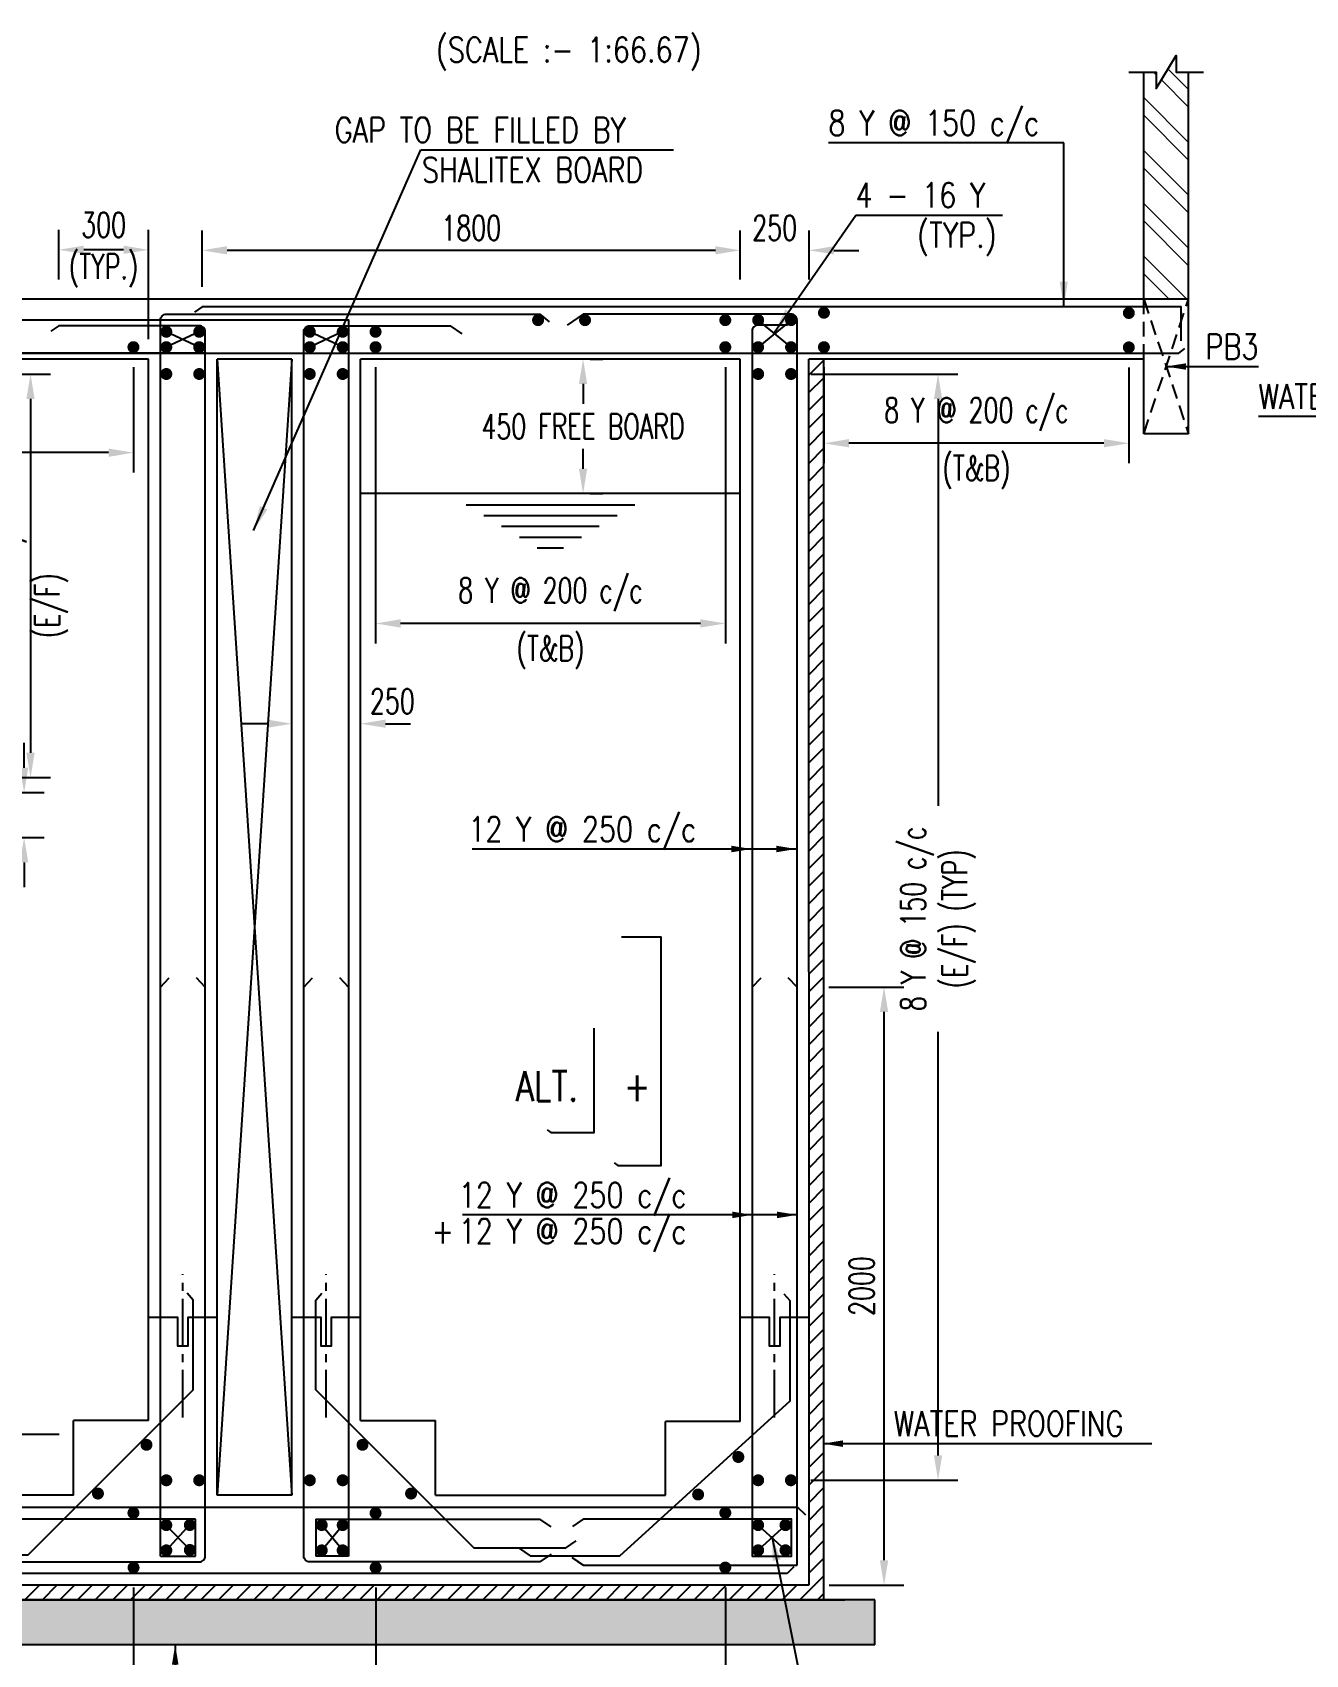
# Model space of a CAD drawing. Header units: inches. Extents: x 244185 to 956460, y -320530 to -238383.
# Drawn here: x 912669 to 925446, y -265925 to -249650 of the extents above; entities that cross this region are included whole.
import ezdxf
from ezdxf.enums import TextEntityAlignment as Align

# ---------------------------------------------------------------- set-up
doc = ezdxf.new("R2010")
doc.units = ezdxf.units.IN
doc.header["$MEASUREMENT"] = 0
doc.header["$PDMODE"] = 2
doc.linetypes.add('DASHED2', pattern=[0.375, 0.25, -0.125])
doc.linetypes.add('FP-01$0$CENTER2', pattern=[28.575, 19.05, -3.175, 3.175, -3.175])
doc.layers.add('hatch', color=8, linetype='Continuous', lineweight=0)
for name, color, linetype in [('R.C.C. PARDI', 4, 'Continuous'), ('S-BEAM', 4, 'Continuous'), ('S-BEAM OUTER', 4, 'Continuous'), ('S-BRECK LINE', 8, 'Continuous'), ('S-DIM-1', 5, 'Continuous'), ('S-LINE CUT', 8, 'Continuous'), ('S-REINFORCEMENT', 6, 'Continuous'), ('S-TEXT', 2, 'Continuous'), ('S-TEXT-1', 4, 'Continuous'), ('S-TITIL', 6, 'Continuous'), ('SLAB UG.', 4, 'Continuous')]:
    doc.layers.add(name, color=color, linetype=linetype)
doc.styles.add('ROMANS', font='SIMPLEX.shx', dxfattribs={"width": 0.7})
doc.dimstyles.new('dim100', dxfattribs={"dimtxt": 250, "dimasz": 250, "dimexe": 200, "dimexo": 200, "dimgap": 100, "dimtad": 1, "dimdec": 0, "dimzin": 0, "dimdsep": 46, "dimtxsty": 'ROMANS', "dimcen": 0, "dimclrd": 5, "dimclre": 5, "dimclrt": 4, "dimadec": 0, "dimazin": 0, "dimtfac": 1, "dimtdec": 0, "dimtix": 1, "dimtofl": 0, "dimtmove": 2, "dimatfit": 3, "dimfxl": 0, "dimtolj": 1, "dimtzin": 0, "dimlwd": -1, "dimlwe": -1, "dimarcsym": 0})
doc.dimstyles.new('dim25', dxfattribs={"dimtxt": 250, "dimasz": 250, "dimexe": 200, "dimexo": 200, "dimgap": 100, "dimtad": 1, "dimdec": 0, "dimlfac": 0.25, "dimzin": 0, "dimdsep": 46, "dimtxsty": 'ROMANS', "dimcen": 0, "dimclrd": 5, "dimclre": 5, "dimclrt": 4, "dimadec": 0, "dimazin": 0, "dimtfac": 1, "dimtdec": 0, "dimtix": 1, "dimtofl": 0, "dimtmove": 2, "dimatfit": 3, "dimfxl": 0, "dimtolj": 1, "dimtzin": 0, "dimlwd": -1, "dimlwe": -1, "dimarcsym": 0})
doc.dimstyles.new('dim33.33', dxfattribs={"dimtxt": 250, "dimasz": 250, "dimexe": 200, "dimexo": 200, "dimgap": 100, "dimtad": 1, "dimdec": 0, "dimlfac": 0.333331, "dimzin": 0, "dimdsep": 46, "dimtxsty": 'ROMANS', "dimcen": 0, "dimclrd": 5, "dimclre": 5, "dimclrt": 4, "dimadec": 0, "dimazin": 0, "dimtfac": 1, "dimtdec": 0, "dimtix": 1, "dimtofl": 0, "dimtmove": 2, "dimatfit": 3, "dimfxl": 0, "dimtolj": 1, "dimtzin": 0, "dimlwd": -1, "dimlwe": -1, "dimarcsym": 0})

# ---------------------------------------------------------------- blocks, each defined once
blk = doc.blocks.new('*D173')
at = {"layer": 'Defpoints', "color": 0, "linetype": 'Continuous', "transparency": 16777216}
for p in [(920283, -253077, 1382), (920281, -264177, 1382), (921758, -264177)]:
    blk.add_point(p, dxfattribs=at)
at = {"layer": 'S-DIM-1', "color": 5, "linetype": 'Continuous', "transparency": 16777216}
for p, q in [((920483, -253077), (921958, -253077)), ((921758, -253327), (921758, -257411)), ((921758, -263927), (921758, -259677)), ((920481, -264177), (921958, -264177))]:
    blk.add_line(p, q, dxfattribs=at)
for points in [[(921716, -253327), (921799, -253327), (921758, -253077)], [(921716, -263927), (921799, -263927), (921758, -264177)]]:
    blk.add_solid(points, dxfattribs=at)
at = {"layer": 'S-DIM-1', "color": 4, "linetype": 'Continuous', "transparency": 16777216, "insert": (921758, -258544), "char_height": 250, "attachment_point": 5, "rotation": 90, "style": 'ROMANS'}
blk.add_mtext('\\A1;8 Y @ 150 c/c\\P(E/F) (TYP)', dxfattribs=at)
blk = doc.blocks.new('*D176')
at = {"layer": 'Defpoints', "color": 0, "linetype": 'Continuous', "transparency": 16777216}
for p in [(918067, -252927, -1342), (918067, -254277, -2032), (918195, -254277)]:
    blk.add_point(p, dxfattribs=at)
at = {"layer": 'S-DIM-1', "color": 5, "linetype": 'Continuous', "transparency": 16777216}
for p, q in [((918267, -252927), (918395, -252927)), ((918195, -253177), (918195, -253377)), ((918195, -254027), (918195, -253827)), ((918267, -254277), (918395, -254277))]:
    blk.add_line(p, q, dxfattribs=at)
for points in [[(918154, -253177), (918237, -253177), (918195, -252927)], [(918154, -254027), (918237, -254027), (918195, -254277)]]:
    blk.add_solid(points, dxfattribs=at)
at = {"layer": 'S-DIM-1', "color": 4, "linetype": 'Continuous', "transparency": 16777216, "insert": (918195, -253602), "char_height": 250, "attachment_point": 5, "rotation": 0.1, "style": 'ROMANS'}
blk.add_mtext('\\A1;450 FREE BOARD', dxfattribs=at)
blk = doc.blocks.new('*D177')
at = {"layer": 'Defpoints', "color": 0, "linetype": 'Continuous', "transparency": 16777216}
for p in [(920463, -251836), (919773, -252327), (920463, -252327)]:
    blk.add_point(p, dxfattribs=at)
at = {"layer": 'S-DIM-1', "color": 5, "linetype": 'Continuous', "transparency": 16777216}
for p, q in [((919773, -252127), (919773, -251636)), ((920463, -252127), (920463, -251636)), ((919523, -251836), (919273, -251836)), ((920713, -251836), (920963, -251836))]:
    blk.add_line(p, q, dxfattribs=at)
for points in [[(919523, -251794), (919523, -251877), (919773, -251836)], [(920713, -251794), (920713, -251877), (920463, -251836)]]:
    blk.add_solid(points, dxfattribs=at)
at = {"layer": 'S-DIM-1', "color": 4, "linetype": 'Continuous', "transparency": 16777216, "insert": (920118, -251611), "char_height": 250, "attachment_point": 5, "style": 'ROMANS'}
blk.add_mtext('\\A1;250', dxfattribs=at)
blk = doc.blocks.new('*D180')
at = {"layer": 'Defpoints', "color": 0, "linetype": 'Continuous', "transparency": 16777216}
for p in [(916113, -252807, 0), (919623, -252807, 0), (916113, -255580)]:
    blk.add_point(p, dxfattribs=at)
at = {"layer": 'S-DIM-1', "color": 5, "linetype": 'Continuous', "transparency": 16777216}
for p, q in [((916113, -253007), (916113, -255780)), ((919623, -253007), (919623, -255780)), ((919373, -255580), (916363, -255580))]:
    blk.add_line(p, q, dxfattribs=at)
for points in [[(916363, -255538), (916363, -255621), (916113, -255580)], [(919373, -255538), (919373, -255621), (919623, -255580)]]:
    blk.add_solid(points, dxfattribs=at)
at = {"layer": 'S-DIM-1', "color": 4, "linetype": 'Continuous', "transparency": 16777216, "char_height": 250, "attachment_point": 5, "style": 'ROMANS'}
for s, insert in [('\\A1;8 Y @ 200 c/c', (917868, -255289)), ('\\A1;(T&B)', (917868, -255870))]:
    blk.add_mtext(s, dxfattribs=dict(at, insert=insert))
blk = doc.blocks.new('*D183')
at = {"layer": 'Defpoints', "color": 0, "transparency": 16777216}
for p in [(916114, -265053, 0), (919623, -265053, 0), (916114, -266283)]:
    blk.add_point(p, dxfattribs=at)
at = {"layer": 'S-DIM-1', "color": 5, "transparency": 16777216}
for p, q in [((916114, -265253), (916114, -266483)), ((919623, -265253), (919623, -266483)), ((915864, -266283), (915614, -266283)), ((919873, -266283), (920123, -266283))]:
    blk.add_line(p, q, dxfattribs=at)
for points in [[(915864, -266242), (915864, -266325), (916114, -266283)], [(919873, -266242), (919873, -266325), (919623, -266283)]]:
    blk.add_solid(points, dxfattribs=at)
at = {"layer": 'S-DIM-1', "color": 4, "transparency": 16777216, "insert": (917868, -266283), "char_height": 250, "attachment_point": 5, "style": 'ROMANS'}
blk.add_mtext('\\A1;8 Y @ 150 c/c (T&B)', dxfattribs=at)
blk = doc.blocks.new('*D184')
at = {"layer": 'Defpoints', "color": 0, "linetype": 'Continuous', "transparency": 16777216}
for p in [(915963, -256586), (915273, -257004), (915963, -257004)]:
    blk.add_point(p, dxfattribs=at)
at = {"layer": 'S-DIM-1', "color": 5, "linetype": 'Continuous', "transparency": 16777216}
for p, q in [((915273, -256804), (915273, -256386)), ((915963, -256804), (915963, -256386)), ((915023, -256586), (914773, -256586)), ((916213, -256586), (916463, -256586))]:
    blk.add_line(p, q, dxfattribs=at)
for points in [[(915023, -256544), (915023, -256627), (915273, -256586)], [(916213, -256544), (916213, -256627), (915963, -256586)]]:
    blk.add_solid(points, dxfattribs=at)
at = {"layer": 'S-DIM-1', "color": 4, "linetype": 'Continuous', "transparency": 16777216, "insert": (916281, -256361), "char_height": 250, "attachment_point": 5, "style": 'ROMANS'}
blk.add_mtext('\\A1;250', dxfattribs=at)
blk = doc.blocks.new('*D187')
at = {"layer": 'Defpoints', "color": 0, "transparency": 16777216}
for p in [(912933, -251831), (912933, -252327), (913833, -252927, 0)]:
    blk.add_point(p, dxfattribs=at)
at = {"layer": 'S-DIM-1', "color": 5, "transparency": 16777216}
for p, q in [((912933, -252127), (912933, -251631)), ((913833, -252727), (913833, -251631)), ((913583, -251831), (913183, -251831))]:
    blk.add_line(p, q, dxfattribs=at)
for points in [[(913183, -251789), (913183, -251872), (912933, -251831)], [(913583, -251789), (913583, -251872), (913833, -251831)]]:
    blk.add_solid(points, dxfattribs=at)
at = {"layer": 'S-DIM-1', "color": 4, "transparency": 16777216, "insert": (913383, -251831), "char_height": 250, "attachment_point": 5, "style": 'ROMANS'}
blk.add_mtext('\\A1;300\\P(TYP.)', dxfattribs=at)
blk = doc.blocks.new('*D190')
at = {"layer": 'Defpoints', "color": 0, "transparency": 16777216}
for p in [(908645, -265053, 691), (913684, -265053, 691), (908645, -266283)]:
    blk.add_point(p, dxfattribs=at)
at = {"layer": 'S-DIM-1', "color": 5, "transparency": 16777216}
for p, q in [((908645, -265253), (908645, -266483)), ((913684, -265253), (913684, -266483)), ((908895, -266283), (909568, -266283)), ((913434, -266283), (912760, -266283))]:
    blk.add_line(p, q, dxfattribs=at)
for points in [[(908895, -266242), (908895, -266325), (908645, -266283)], [(913434, -266242), (913434, -266325), (913684, -266283)]]:
    blk.add_solid(points, dxfattribs=at)
at = {"layer": 'S-DIM-1', "color": 4, "transparency": 16777216, "insert": (911164, -266283), "char_height": 250, "attachment_point": 5, "style": 'ROMANS'}
blk.add_mtext('\\A1;8 Y @ 150 c/c (T&B)', dxfattribs=at)
blk = doc.blocks.new('*D191')
at = {"layer": 'Defpoints', "color": 0, "linetype": 'Continuous', "transparency": 16777216}
for p in [(911985, -257277, 0), (911985, -257727, 0), (912585, -257727)]:
    blk.add_point(p, dxfattribs=at)
at = {"layer": 'S-DIM-1', "color": 5, "linetype": 'Continuous', "transparency": 16777216}
for p, q in [((912585, -257027), (912585, -256777)), ((912185, -257277), (912785, -257277)), ((912185, -257727), (912785, -257727)), ((912585, -257977), (912585, -258227))]:
    blk.add_line(p, q, dxfattribs=at)
for points in [[(912543, -257027), (912627, -257027), (912585, -257277)], [(912543, -257977), (912627, -257977), (912585, -257727)]]:
    blk.add_solid(points, dxfattribs=at)
at = {"layer": 'S-DIM-1', "color": 4, "linetype": 'Continuous', "transparency": 16777216, "insert": (912360, -257502), "char_height": 250, "attachment_point": 5, "rotation": 90, "style": 'ROMANS'}
blk.add_mtext('\\A1;125', dxfattribs=at)
blk = doc.blocks.new('*D192')
at = {"layer": 'Defpoints', "color": 0, "linetype": 'Continuous', "transparency": 16777216}
for p in [(911858, -253077, 1382), (911858, -257127, 1382), (912650, -257127)]:
    blk.add_point(p, dxfattribs=at)
at = {"layer": 'S-DIM-1', "color": 5, "linetype": 'Continuous', "transparency": 16777216}
for p, q in [((912058, -253077), (912850, -253077)), ((912650, -253327), (912650, -256877)), ((912058, -257127), (912850, -257127))]:
    blk.add_line(p, q, dxfattribs=at)
for points in [[(912608, -253327), (912691, -253327), (912650, -253077)], [(912608, -256877), (912691, -256877), (912650, -257127)]]:
    blk.add_solid(points, dxfattribs=at)
at = {"layer": 'S-DIM-1', "color": 4, "linetype": 'Continuous', "transparency": 16777216, "insert": (912650, -255402), "char_height": 250, "attachment_point": 5, "rotation": 90, "style": 'ROMANS'}
blk.add_mtext('\\A1;8 Y @ 200 c/c\\P(E/F)', dxfattribs=at)
blk = doc.blocks.new('*D196')
at = {"layer": 'Defpoints', "color": 0, "linetype": 'Continuous', "transparency": 16777216}
for p in [(908644, -252807, 691), (913683, -252807, 691), (908644, -253866)]:
    blk.add_point(p, dxfattribs=at)
at = {"layer": 'S-DIM-1', "color": 5, "linetype": 'Continuous', "transparency": 16777216}
for p, q in [((908644, -253007), (908644, -254066)), ((913683, -253007), (913683, -254066)), ((913433, -253866), (908894, -253866))]:
    blk.add_line(p, q, dxfattribs=at)
for points in [[(908894, -253825), (908894, -253908), (908644, -253866)], [(913433, -253825), (913433, -253908), (913683, -253866)]]:
    blk.add_solid(points, dxfattribs=at)
at = {"layer": 'S-DIM-1', "color": 4, "linetype": 'Continuous', "transparency": 16777216, "insert": (910055, -253576), "char_height": 250, "attachment_point": 5, "style": 'ROMANS'}
blk.add_mtext('\\A1;8 Y @ 200 c/c (T&B)', dxfattribs=at)
blk = doc.blocks.new('*D204')
at = {"layer": 'Defpoints', "color": 0, "linetype": 'Continuous', "transparency": 16777216}
for p in [(914373, -251836), (914373, -252402, 0), (919773, -252327, 0)]:
    blk.add_point(p, dxfattribs=at)
at = {"layer": 'S-DIM-1', "color": 5, "linetype": 'Continuous', "transparency": 16777216}
for p, q in [((914373, -252202), (914373, -251636)), ((919773, -252127), (919773, -251636)), ((919523, -251836), (914623, -251836))]:
    blk.add_line(p, q, dxfattribs=at)
for points in [[(914623, -251794), (914623, -251877), (914373, -251836)], [(919523, -251794), (919523, -251877), (919773, -251836)]]:
    blk.add_solid(points, dxfattribs=at)
at = {"layer": 'S-DIM-1', "color": 4, "linetype": 'Continuous', "transparency": 16777216, "insert": (917073, -251611), "char_height": 250, "attachment_point": 5, "style": 'ROMANS'}
blk.add_mtext('\\A1;1800', dxfattribs=at)
blk = doc.blocks.new('*D205')
at = {"layer": 'Defpoints', "color": 0, "linetype": 'Continuous', "transparency": 16777216}
for p in [(920613, -252807, 0), (923673, -252810, 0), (920613, -253772)]:
    blk.add_point(p, dxfattribs=at)
at = {"layer": 'S-DIM-1', "color": 5, "linetype": 'Continuous', "transparency": 16777216}
for p, q in [((920613, -253007), (920613, -253972)), ((923673, -253010), (923673, -253972)), ((923423, -253772), (920863, -253772))]:
    blk.add_line(p, q, dxfattribs=at)
for points in [[(920863, -253730), (920863, -253813), (920613, -253772)], [(923423, -253730), (923423, -253813), (923673, -253772)]]:
    blk.add_solid(points, dxfattribs=at)
at = {"layer": 'S-DIM-1', "color": 4, "linetype": 'Continuous', "transparency": 16777216, "char_height": 250, "attachment_point": 5, "style": 'ROMANS'}
for s, insert in [('\\A1;8 Y @ 200 c/c', (922143, -253481)), ('\\A1;(T&B)', (922143, -254062))]:
    blk.add_mtext(s, dxfattribs=dict(at, insert=insert))
blk = doc.blocks.new('*D222')
at = {"layer": 'Defpoints', "color": 0, "linetype": 'Continuous', "transparency": 16777216}
for p in [(920463, -259228, -8), (921216, -259228), (920464, -265229, -15)]:
    blk.add_point(p, dxfattribs=at)
at = {"layer": 'S-DIM-1', "color": 5, "linetype": 'Continuous', "transparency": 16777216}
for p, q in [((920663, -259228), (921416, -259228)), ((921216, -264979), (921216, -259478)), ((920664, -265229), (921416, -265229))]:
    blk.add_line(p, q, dxfattribs=at)
for points in [[(921174, -259478), (921258, -259478), (921216, -259228)], [(921174, -264979), (921258, -264979), (921216, -265229)]]:
    blk.add_solid(points, dxfattribs=at)
at = {"layer": 'S-DIM-1', "color": 4, "linetype": 'Continuous', "transparency": 16777216, "insert": (920991, -262228), "char_height": 250, "attachment_point": 5, "rotation": 90, "style": 'ROMANS'}
blk.add_mtext('\\A1;2000', dxfattribs=at)

msp = doc.modelspace()

# ---------------------------------------------------------------- hatches: boundary and pattern name
at = {"layer": 'hatch'}
h = msp.add_hatch(dxfattribs=at)
h.set_pattern_fill('ANSI32', color=256, scale=1000, style=0)
h.set_pattern_definition([(135, (1808653.57, -27275.8), (265.16504, 265.16504), []), (135, (1808476.8, -27275.8), (265.16504, 265.16504), [])])
h.paths.add_polyline_path([(923822.5, -252326.8), (924272.5, -252326.8), (924272.5, -250046.7), (924148.9, -250046.7), (924148.9, -249880.3), (923946.2, -250213), (923946.2, -250046.7), (923822.5, -250046.7)])
at = {"layer": 'hatch', "linetype": 'ByBlock', "lineweight": -2}
h = msp.add_hatch(dxfattribs=at)
h.set_pattern_fill('AR-CONC', color=256, scale=93.75, style=0)
h.set_pattern_definition([(130, (1919117, -11511.85), (-672.43142, -58.83013), [70.3125, -773.4375]), (185, (1919117, -11511.85), (130.07938, 705.18013), [56.25, -618.75]), (79.5486, (1919061, -11516.75), (-542.35255, 646.34957), [59.75643, -657.32073]), (133.8158, (1919117, -11324.35), (-1000.5385, -155.1741), [105.46875, -1160.15625]), (83.3644, (1919033.6, -11337.3), (-876.2463, 913.2355), [89.6346, -985.9809]), (188.8158, (1919117, -11324.4), (-876.2456, 913.2362), [84.375, -928.125]), (159, (1919023.27, -11371.2), (-559.60036, -377.4552), [70.3125, -773.4375]), (214, (1919023.3, -11371.2), (-228.10812, 679.82817), [56.25, -618.75]), (108.5486, (1918976.64, -11402.7), (-787.7087, 302.37234), [59.75643, -657.32073]), (142.5, (1919117.02, -11511.85), (-11.399864, 312.08799), [0, -611.25, 0, -628.125, 0, -621.09375]), (172.5, (1919117.02, -11511.85), (-246.62769, 369.76098), [0, -358.125, 0, -597.1875, 0, -236.71875]), (212.5, (1919326.08, -11511.85), (-500.458534, -21.14519), [0, -234.375, 0, -731.25, 0, -970.3125]), (222.5, (1919419.83, -11511.85), (-546.73703, 93.84842), [0, -304.6875, 0, -485.625, 0, -689.0625])])
h.paths.add_polyline_path([(900423.2, -265377.2), (900423.2, -265827.2), (921123.2, -265827.2), (921123.2, -265377.2)])
at = {"layer": 'S-BRECK LINE'}
h = msp.add_hatch(dxfattribs=at)
h.set_pattern_fill('ANSI31', color=256, scale=864, angle=135)
h.set_pattern_definition([(7e-15, (1064532.13, -218208.64), (2e-14, -108), [])])
h.paths.add_polyline_path([(917867.5, -254900.6), (916846.2, -254283.1), (918888.9, -254283.1)])
at = {"layer": 'SLAB UG.'}
h = msp.add_hatch(dxfattribs=at)
h.set_pattern_fill('ANSI31', color=8, scale=1000, style=0)
h.set_pattern_definition([(45, (-46770.95, -29199.22), (-88.388348, 88.388348), [])])
h.paths.add_polyline_path([(900933.9, -252326.8), (901083.9, -252326.8), (901083.9, -265227.2), (920463.7, -265227.2), (920462.6, -252926.8), (920612.6, -252926.8), (920612.6, -265377.2), (900933.9, -265377.2)])

# ---------------------------------------------------------------- linework, layer by layer
at = {"layer": 'R.C.C. PARDI', "ltscale": 3000, "elevation": 0}
for points in [[(913832.5, -262539.6), (914123.2, -262539.6), (914123.2, -262826.8), (914231.9, -262826.8), (914231.9, -262539.6), (914522.5, -262539.6)], [(915272.5, -262539.6), (915563.2, -262539.6), (915563.2, -262826.8), (915671.9, -262826.8), (915671.9, -262539.6), (915962.5, -262539.6)], [(919772.5, -262539.6), (920063.2, -262539.6), (920063.2, -262826.8), (920171.9, -262826.8), (920171.9, -262539.6), (920462.5, -262539.6)]]:
    msp.add_lwpolyline(points, dxfattribs=at)
at = {"layer": 'S-BEAM', "linetype": 'FP-01$0$CENTER2', "ltscale": 25}
for p, q in [((914177.5, -263545.8, 0), (914177.5, -262107.8, 0)), ((915617.5, -263545.8, 0), (915617.5, -262107.8, 0)), ((920117.5, -263545.8, 0), (920117.5, -262107.8, 0))]:
    msp.add_line(p, q, dxfattribs=at)
at = {"layer": 'S-BEAM OUTER'}
for p, q in [((923822.5, -252326.8, 0), (923822.5, -250046.7, 0)), ((923822.5, -252326.8, 0), (923822.5, -250046.7, 0)), ((924272.5, -253676.8, 0), (924272.5, -250046.7, 0)), ((924272.5, -252326.8, 0), (901083.9, -252326.8, 0)), ((913832.5, -252926.8, 0), (911985.1, -252926.8, 0)), ((913832.5, -263576.8, 0), (913832.5, -252926.8, 0)), ((915272.5, -252926.8, 0), (914522.5, -252926.8, 0)), ((914522.5, -264326.8, 0), (914522.5, -252926.8, 0)), ((915272.5, -264326.8, 0), (915272.5, -252926.8, 0)), ((919772.5, -252926.8, 0), (915962.5, -252926.8, 0)), ((915962.5, -263576.8, 0), (915962.5, -252926.8, 0)), ((919772.5, -263586.6, 0), (919772.5, -252926.8, 0)), ((923822.5, -252926.8, 0), (920462.6, -252926.8, 0)), ((923822.5, -253676.8, 0), (923822.5, -252926.8, 0)), ((924272.5, -253676.8, 0), (923822.5, -253676.8, 0)), ((913082.5, -264326.8, 0), (913082.5, -263576.8, 0)), ((913832.5, -263576.8, 0), (913082.5, -263576.8, 0)), ((915962.5, -263576.8, 0), (916712.5, -263576.8, 0)), ((916712.5, -264326.8, 0), (916712.5, -263576.8, 0)), ((919022.5, -264326.8, 0), (919022.5, -263586.6, 0)), ((919772.5, -263586.6, 0), (919022.5, -263586.6, 0)), ((913082.5, -264326.8, 0), (909243.5, -264326.8, 0)), ((915272.5, -264326.8, 0), (914522.5, -264326.8, 0)), ((916712.5, -264326.8, 690.8), (919022.5, -264326.8, 0))]:
    msp.add_line(p, q, dxfattribs=at)
at = {"layer": 'S-BEAM OUTER', "color": 8, "linetype": 'DASHED2', "ltscale": 600}
for p, q in [((923822.5, -252926.8, 0), (923822.5, -252326.8, 0)), ((923822.5, -252326.8, 0), (924272.5, -253676.8, 0)), ((923822.5, -253676.8, 0), (924272.5, -252326.8, 0))]:
    msp.add_line(p, q, dxfattribs=at)
at = {"layer": 'S-BEAM OUTER', "color": 5}
for points, elevation in [([(924197.6, -252743.8), (924197.6, -252401.7), (914372.5, -252401.7), (914294.6, -252455.7)], 0), ([(911950.5, -252600.6), (912051.1, -252535), (915842.5, -252534.9), (915842.5, -264939.9)], 0), ([(901342.6, -252809.5), (901394.3, -252868.5), (915604.8, -252868.5)], -690.8), ([(914411, -252868.5), (901401.3, -252868.5)], 0), ([(915043.5, -252868.5), (924174.3, -252868.5), (924235, -252820.5)], 0)]:
    msp.add_lwpolyline(points, dxfattribs=dict(at, elevation=elevation))
at = {"layer": 'S-BRECK LINE'}
msp.add_line((919772.5, -254276.8, 0), (915962.5, -254276.8, 0), dxfattribs=at)
at = {"layer": 'S-LINE CUT'}
for p, q in [((914522.5, -252926.8, 0), (915272.5, -264326.8, 0)), ((915272.5, -252926.8, 0), (914522.5, -264326.8, 0))]:
    msp.add_line(p, q, dxfattribs=at)
at = {"layer": 'S-LINE CUT', "elevation": 0}
msp.add_lwpolyline([(923672.5, -250046.7), (923946.2, -250046.7), (923946.2, -250213), (924148.9, -249880.3), (924148.9, -250046.7), (924422.5, -250046.7)], dxfattribs=at)
at = {"layer": 'S-REINFORCEMENT', "color": 5, "linetype": 'Continuous'}
for p, q in [((913952.5, -259228.1, 0), (914041.1, -259136.8, 0)), ((914402.5, -259228.1, 0), (914313.9, -259136.8, 0)), ((915392.5, -259228.1, 0), (915481.1, -259136.8, 0)), ((915842.5, -259228.1, 0), (915753.9, -259136.8, 0)), ((919892.5, -259228.1, 0), (919981.1, -259136.8)), ((920342.5, -259228.1, 0), (920253.9, -259136.8)), ((914306.8, -264939.9, 0), (914306.8, -264566.5, 0)), ((915512.6, -264566.5, 0), (915512.6, -264939.9, 0)), ((917873.6, -264643.5, 0), (917762.5, -264566.5, 0)), ((913952.5, -264939.9, 0), (914306.8, -264939.9, 0)), ((915842.5, -264939.9, 0), (915512.6, -264939.9, 0))]:
    msp.add_line(p, q, dxfattribs=at)
at = {"layer": 'S-REINFORCEMENT', "color": 5, "linetype": 'Continuous', "const_width": 60}
for points, elevation in [([(920582.6, -252462.4, -1), (920642.6, -252462.4, -1)], 0), ([(923642.5, -252464.8, -1), (923702.5, -252464.8, -1)], 0), ([(914042.5, -252653.3, -1), (913982.5, -252653.3, -1)], 0), ([(914312.5, -252653.3, 1), (914372.5, -252653.3, 1)], 0), ([(915482.5, -252653.3, -1), (915422.5, -252653.3, -1)], 0), ([(915752.5, -252653.3, 1), (915812.5, -252653.3, 1)], 0), ([(916142.5, -252653.3, 1), (916082.5, -252653.3, 1)], 0), ([(917773.5, -252536.4, -1), (917713.5, -252536.4, -1)], 0), ([(918244.7, -252536.6, 1), (918184.7, -252536.6, 1)], 1381.6), ([(919652.5, -252536.6, 1), (919592.5, -252536.6, 1)], 0), ([(919982.5, -252536.6, -1), (919922.5, -252536.6, -1)], 0), ([(920312.5, -252536.6, -1), (920252.5, -252536.6, -1)], 0), ([(913712.5, -252807.4, 1), (913652.5, -252807.4, 1)], 0), ([(914042.5, -252807.4, -1), (913982.5, -252807.4, -1)], 0), ([(914312.5, -252807.4, 1), (914372.5, -252807.4, 1)], 0), ([(915482.5, -252807.4, -1), (915422.5, -252807.4, -1)], 0), ([(915752.5, -252807.4, 1), (915812.5, -252807.4, 1)], 0), ([(916082.5, -252807.4, -1), (916142.5, -252807.4, -1)], 0), ([(919652.5, -252807.4, 1), (919592.5, -252807.4, 1)], 0), ([(919982.5, -252807.4, -1), (919922.5, -252807.4, -1)], 0), ([(920312.5, -252807.4, -1), (920252.5, -252807.4, -1)], 0), ([(920582.6, -252807.4, -1), (920642.6, -252807.4, -1)], 0), ([(923642.5, -252809.8, -1), (923702.5, -252809.8, -1)], 0), ([(914042.5, -253076.8, -1), (913982.5, -253076.8, -1)], 0), ([(914372.5, -253076.8, -1), (914312.5, -253076.8, -1)], 0), ([(915482.5, -253076.8, -1), (915422.5, -253076.8, -1)], 0), ([(915812.5, -253076.8, -1), (915752.5, -253076.8, -1)], 0), ([(919982.5, -253076.8, -1), (919922.5, -253076.8, -1)], 0), ([(920252.5, -253076.8, 1), (920312.5, -253076.8, 1)], 0), ([(913792.3, -263842, 1), (913834.8, -263799.6, 1)], 0), ([(916002.7, -263842, -1), (915960.3, -263799.6, -1)], 0), ([(919732.3, -263964.7, 1), (919774.8, -263922.3, 1)], 0), ([(913982.8, -264176.8, 1), (914042.8, -264176.8, 1)], 0), ([(914372.5, -264176.8, -1), (914312.5, -264176.8, -1)], 0), ([(915422.8, -264176.8, 1), (915482.8, -264176.8, 1)], 0), ([(915812.5, -264176.8, -1), (915752.5, -264176.8, -1)], 0), ([(919922.5, -264176.8, 1), (919982.5, -264176.8, 1)], 0), ([(920311, -264176.8, -1), (920251, -264176.8, -1)], 0), ([(913347.5, -264288.7, -1), (913305.1, -264331.2, -1)], 0), ([(916447.5, -264288.7, 1), (916489.9, -264331.2, 1)], 0), ([(919371.1, -264298.5, -1), (919328.7, -264340.9, -1)], 0), ([(913712.5, -264504.9, 1), (913652.5, -264504.9, 1)], 0), ([(916142.5, -264506.9, 1), (916082.5, -264506.9, 1)], 0), ([(919592.5, -264503.8, 1), (919652.5, -264503.8, 1)], -1381.6), ([(913982.5, -264626.5, 1), (914042.5, -264626.5, 1)], 0), ([(914218.4, -264625.7, 1), (914278.4, -264625.7, 1)], 0), ([(915542.6, -264626.5, 1), (915602.6, -264626.5, 1)], 0), ([(915752.5, -264626.5, 1), (915812.5, -264626.5, 1)], 0), ([(919922.5, -264626.7, 1), (919982.5, -264626.7, 1)], 0), ([(920196.5, -264626.7, 1), (920256.5, -264626.7, 1)], 0), ([(914042.5, -264879.9, -1), (913982.5, -264879.9, -1)], 0), ([(914218.4, -264875.6, 1), (914278.4, -264875.6, 1)], 0), ([(915602.6, -264879.9, -1), (915542.6, -264879.9, -1)], 0), ([(915752.5, -264879.9, 1), (915812.5, -264879.9, 1)], 0), ([(919922.5, -264879.5, 1), (919982.5, -264879.5, 1)], 0), ([(920196.5, -264879.5, 1), (920256.5, -264879.5, 1)], 0), ([(913713.7, -265052.9, 1), (913653.7, -265052.9, 1)], 0), ([(916143.7, -265052.9, 1), (916083.7, -265052.9, 1)], 0), ([(919592.5, -265052.7, 1), (919652.5, -265052.7, 1)], 0)]:
    msp.add_lwpolyline(points, format="xyb", close=True, dxfattribs=dict(at, elevation=elevation))
at = {"layer": 'S-REINFORCEMENT', "color": 5, "linetype": 'Continuous', "elevation": 0}
for points in [[(911921.5, -264918.6), (912032.5, -264995.6), (914342.5, -264995.6, 0.4142136), (914402.5, -264935.6), (914402.5, -252653.3, 0.4142136), (914342.5, -252593.3), (912932.5, -252593.3), (912854.6, -252647.3)], [(913952.5, -264939.9), (913952.5, -252536.6, -0.4142136), (914012.5, -252476.6), (917762.5, -252476.6), (917853.6, -252552)], [(917873.6, -264918.6), (917762.5, -264995.6), (915452.5, -264995.6, -0.4142136), (915392.5, -264935.6), (915392.5, -252653.3, -0.4142136), (915452.5, -252593.3), (916862.5, -252593.3), (916977.7, -252673.2)], [(920342.5, -265029.4), (920342.5, -252536.6, 0.4142136), (920282.5, -252476.6), (918195.1, -252476.6), (918034.5, -252588)], [(920247.8, -252585.3), (919952.5, -252585.3, 0.4142136), (919892.5, -252645.3), (919892.5, -264939.8), (920285.8, -264939.8), (920285.8, -264566.8), (918195.1, -264566.8), (918089.2, -264640.2)]]:
    msp.add_lwpolyline(points, format="xyb", dxfattribs=at)
at = {"layer": 'S-REINFORCEMENT', "color": 5, "linetype": 'Continuous'}
for points, elevation in [([(920282.5, -252536.6), (919952.5, -252807.4)], 0), ([(920282.5, -252807.4), (919952.5, -252536.6)], 0), ([(914342.5, -252653.3), (914012.5, -252807.4)], 0), ([(914342.5, -252807.4), (914012.5, -252653.3)], 0), ([(915782.5, -252651.6), (915452.5, -252807.4)], 0), ([(915782.5, -252807.4), (915452.5, -252653.3)], 0), ([(918507.7, -260992.3), (918545, -261018.1), (918978.4, -261018.1), (918978.4, -258726.5), (918582, -258726.5)], -742.2), ([(917834.5, -260661.9), (917871.8, -260687.7), (918305.3, -260687.7), (918305.3, -259640.5)], -1189.8), ([(911673.7, -264852.4), (911780.4, -264926.4), (912624.4, -264926.4), (914282.5, -263268.2), (914282.5, -262368.2), (914223.3, -262298.1)], 0), ([(918121.3, -264783.7), (918014.6, -264857.7), (917101.9, -264857.7), (915512.5, -263268.2), (915512.5, -262368.2), (915571.7, -262298.1)], 0), ([(917557.7, -264862.1), (917664.4, -264936.1), (918564.4, -264936.1), (920272.6, -263381.1), (920272.6, -262378), (920213.4, -262307.9)], 0), ([(901209, -264446.8), (920348.8, -264446.8)], 0), ([(914306.8, -264566.5), (912032.5, -264566.5), (911921.5, -264643.5)], 0), ([(914248.4, -264622.1), (914012.5, -264879.9)], 0), ([(914248.4, -264875.6), (914012.5, -264626.5)], 0), ([(915512.6, -264566.5), (917762.5, -264566.5)], 0), ([(915782.5, -264626.5), (915572.6, -264879.9)], 0), ([(915782.5, -264879.9), (915572.6, -264626.5)], 0), ([(920226.5, -264626.7), (919952.5, -264879.5)], 0), ([(919952.5, -264626.7), (920226.5, -264879.5)], 0), ([(918195.1, -265029.4), (918088.4, -264955.4), (918195.1, -265029.4), (920342.5, -265029.4)], 0), ([(920244.3, -265112.9), (901209, -265112.9)], 0)]:
    msp.add_lwpolyline(points, dxfattribs=dict(at, elevation=elevation))
at = {"layer": 'S-REINFORCEMENT', "color": 5, "linetype": 'Continuous', "extrusion": (0.707668, 0.706545, 0), "elevation": 464458}
msp.add_lwpolyline([(-837522.2, -1381.6), (-837408.4, 0)], dxfattribs=at)
at = {"layer": 'S-REINFORCEMENT', "color": 5, "linetype": 'Continuous', "extrusion": (-0.707668, 0.706545, 0), "elevation": -838541.8}
msp.add_lwpolyline([(-462677.8, -1162.9), (-462582, 0)], dxfattribs=at)
at = {"layer": 'S-REINFORCEMENT', "color": 5, "linetype": 'Continuous'}
for centre, radius, start, end in [((915812.1, -252669.3, 0), 34.4, 27.72027, 149.12722), ((915782.5, -264879.9, 0), 60, 270, 0)]:
    msp.add_arc(centre, radius, start, end, dxfattribs=at)
at = {"layer": 'SLAB UG.', "color": 8}
for p, q in [((920463.7, -265227.2, -14.7), (920462.6, -252926.8, 0)), ((920612.6, -265377.2, 0), (920612.6, -252926.8, 0)), ((901083.9, -265227.2, -1381.6), (920463.7, -265227.2, -14.7)), ((921123.2, -265377.2, 0), (900423.2, -265377.2, 0)), ((900723.9, -265377.2, 0), (920672.5, -265377.2, 0)), ((920672.5, -265377.2, 0), (920822.5, -265377.2, 0)), ((921123.2, -265827.2, 0), (921123.2, -265377.2, 0)), ((921123.2, -265827.2, 0), (900423.2, -265827.2, 0))]:
    msp.add_line(p, q, dxfattribs=at)

# ---------------------------------------------------------------- texts
at = {"layer": 'S-TEXT', "style": 'ROMANS', "width": 0.8}
msp.add_text('(SCALE :- 1:66.67)', height=250, dxfattribs=at).set_placement((918052.2, -249822.4, 0), align=Align.MIDDLE_CENTER)
at = {"layer": 'S-TEXT-1', "linetype": 'Continuous', "lineweight": 0, "style": 'ROMANS', "width": 0.8}
for s, p in [('8 Y @ 150 c/c', (920657.7, -250682.2, -690.8)), ('4 - 16 Y', (920929.8, -251407.4, 0)), ('(TYP.)', (921548.8, -251807.4, 0))]:
    msp.add_text(s, height=250, dxfattribs=at).set_placement(p)
at = {"layer": 'S-TEXT-1', "style": 'ROMANS', "width": 0.8}
for s, p in [('GAP TO BE FILLED BY ', (915702.6, -250627.9, 0)), ('SHALITEX BOARD', (916578.8, -251027.9, 0))]:
    msp.add_text(s, height=250, dxfattribs=at).set_placement(p, align=Align.MIDDLE_LEFT)
for s, p in [('PB3', (924442.7, -252926.8, 0)), ('WATER PROOFING ', (924974.7, -253427.8)), ('12 Y @ 250 c/c', (917043.3, -257768.7, 0)), ('12 Y @ 250 c/c', (916947, -261439.7, 21)), ('12 Y @ 250 c/c', (916947, -261802.5, 21)), ('+', (916675.4, -261802.5, 0)), ('WATER PROOFING ', (921313.7, -263734.3, 0))]:
    msp.add_text(s, height=250, dxfattribs=at).set_placement(p)
at = {"layer": 'S-TEXT-1', "linetype": 'Continuous', "lineweight": 0, "style": 'ROMANS', "width": 0.8}
for s, p in [('ALT.', (917833.1, -260221.8)), ('+', (918738.5, -260221.8))]:
    msp.add_text(s, height=300, dxfattribs=at).set_placement(p, align=Align.MIDDLE_CENTER)

# ---------------------------------------------------------------- dimensions: what is measured, and where the dimension line sits
at = {"layer": 'S-DIM-1'}
dim = msp.add_linear_dim(base=(912932.5, -251830.6, 0), p1=(913832.5, -252926.8, 0), p2=(912932.5, -252326.8, 0), angle=180, text='300\\X(TYP.)', dimstyle='dim100', override={"dimfxl": 100}, dxfattribs=at)
dim.commit()
dim.dimension.update_dxf_attribs({"geometry": '*D187', "text_midpoint": (913382.5, -251830.6, 0), "dimtype": 160})
at = {"layer": 'S-DIM-1', "linetype": 'Continuous'}
for base, p1, p2, angle, picture, middle in [((914372.5, -251835.6, 0), (919772.5, -252326.8, 0), (914372.5, -252401.7, 0), 180, '*D204', (917072.5, -251610.6, 0)), ((921215.9, -259228.1, 0), (920463.7, -265228.8, -14.7), (920463.2, -259228.1, -7.5), 90, '*D222', (920990.9, -262228.4, 0))]:
    dim = msp.add_linear_dim(base=base, p1=p1, p2=p2, angle=angle, dimstyle='dim33.33', dxfattribs=at)
    dim.commit()
    dim.dimension.update_dxf_attribs({"geometry": picture, "text_midpoint": middle})
dim = msp.add_aligned_dim(p1=(919772.5, -252326.8, 0), p2=(920462.5, -252326.8, 0), distance=491.2, text='250', dimstyle='dim33.33', dxfattribs=at)
dim.commit()
dim.dimension.update_dxf_attribs({"geometry": '*D177', "text_midpoint": (920117.5, -251610.6, 0)})
for base, p1, p2, angle, text, picture, middle, dimtype in [((908643.5, -253866.2, -690.8), (913682.5, -252807.4, 0), (908643.5, -252807.4, 0), 180, '8 Y @ 200 c/c (T&B)', '*D196', (910055, -253575.7, -690.8), 160), ((921757.7, -264176.8, -1381.6), (920282.5, -253076.8, 0), (920281, -264176.8, 0), 90, '8 Y @ 150 c/c\\X(E/F) (TYP)', '*D173', (921757.7, -258543.8, -1381.6), 160), ((915962.5, -256585.7, 0), (915272.5, -257003.9, 0), (915962.5, -257003.9, 0), 0, '250', '*D184', (916281, -256360.7, 0), 161)]:
    dim = msp.add_linear_dim(base=base, p1=p1, p2=p2, angle=angle, text=text, dimstyle='dim33.33', dxfattribs=at)
    dim.commit()
    dim.dimension.update_dxf_attribs({"geometry": picture, "text_midpoint": middle, "dimtype": dimtype})
for base, p1, p2, angle, text, picture, middle in [((920612.6, -253771.6, 0), (923672.5, -252809.8, 0), (920612.6, -252807.4, 0), 180, '8 Y @ 200 c/c\\X(T&B)', '*D205', (922142.6, -253771.6, 0)), ((916112.5, -255579.5, 0), (919622.5, -252807.4, 0), (916112.5, -252807.4, 0), 180, '8 Y @ 200 c/c\\X(T&B)', '*D180', (917867.5, -255579.5, 0)), ((912585.1, -257726.8, 0), (911985.1, -257276.8, 0), (911985.1, -257726.8, 0), 90, '125', '*D191', (912360.1, -257501.8, 0))]:
    dim = msp.add_linear_dim(base=base, p1=p1, p2=p2, angle=angle, text=text, dimstyle='dim33.33', dxfattribs=at)
    dim.commit()
    dim.dimension.update_dxf_attribs({"geometry": picture, "text_midpoint": middle})
dim = msp.add_linear_dim(base=(912649.8, -257126.8, -1381.6), p1=(911857.7, -253076.8, 0), p2=(911857.7, -257126.8, 0), angle=90, text='8 Y @ 200 c/c\\X(E/F)', dimstyle='dim33.33', override={"dimtmove": 1}, dxfattribs=at)
dim.commit()
dim.dimension.update_dxf_attribs({"geometry": '*D192', "text_midpoint": (912649.8, -255401.8, -1381.6), "dimtype": 160})
dim = msp.add_linear_dim(base=(918195.3, -254276.8, 2032.5), p1=(918067.5, -252926.8, 690.8), p2=(918067.5, -254276.8, 0), angle=269.99999, text='450 FREE BOARD', dimstyle='dim33.33', dxfattribs=at)
dim.commit()
dim.dimension.update_dxf_attribs({"geometry": '*D176', "text_midpoint": (918195.3, -253601.8, 2032.5), "dimtype": 161, "text_rotation": 0.1})
at = {"layer": 'S-DIM-1'}
for base, p1, p2, picture, middle in [((908644.6, -266283.4, -690.8), (913683.7, -265052.9, 0), (908644.6, -265052.9, 0), '*D190', (911164.2, -266283.4, -690.8)), ((916113.7, -266283.4, 0), (919622.5, -265052.7, 0), (916113.7, -265052.9, 0), '*D183', (917868.1, -266283.4, 0))]:
    dim = msp.add_linear_dim(base=base, p1=p1, p2=p2, angle=180, text='8 Y @ 150 c/c (T&B)', dimstyle='dim100', dxfattribs=at)
    dim.commit()
    dim.dimension.update_dxf_attribs({"geometry": picture, "text_midpoint": middle, "dimtype": 160})

# ---------------------------------------------------------------- leaders
at = {"layer": 'S-DIM-1', "color": 5}
for points in [[(923019.6, -252401.7, 0), (923019.6, -250757.2, 0), (920657, -250757.2, 0)], [(920117.5, -252657.1, 0), (920932.2, -251482.4, 0), (922405.5, -251482.4, 0)], [(910771.1, -265112.9, 345.4), (910771.1, -263714, 345.4), (912935.6, -263714, 345.4)]]:
    msp.add_leader(points, dimstyle='dim100', override={"dimtad": 0}, dxfattribs=at)
at = {"layer": 'S-DIM-1', "ltscale": 2}
for points in [[(924047.5, -253001.8, 0), (924975.4, -253001.8, 0)], [(928118.3, -253502.8), (924975.2, -253502.8)], [(920334.2, -257842.9, 0), (917081.4, -257842.9, 0)], [(919884.2, -257842.9, 0), (917094.9, -257842.9, 0)], [(920342.5, -261514, 21), (916985.1, -261514, 21)], [(919892.5, -261514, 21), (916987.8, -261514, 21)], [(920603.3, -263809.3, 0), (923903.5, -263809.3, 0)], [(914101.7, -265827.2, 0), (914101.7, -266770.3, 0), (916464.2, -266770.3, 0)]]:
    msp.add_leader(points, dimstyle='dim25', override={"dimtxt": 200, "dimasz": 200}, dxfattribs=at)
at = {"layer": 'S-DIM-1', "color": 6}
msp.add_leader([(920089.5, -264733.2, 0), (920414, -266348.7, 0), (921942.7, -266348.7, 0)], dimstyle='dim33.33', override={"dimgap": 100, "dimtad": 0}, dxfattribs=at)
at = {"layer": 'S-TITIL'}
msp.add_leader([(914888.5, -254648.3, 0), (916568.2, -250827.9, 0), (919103.6, -250827.9, 0)], dimstyle='dim100', override={"dimgap": 100, "dimtad": 0, "dimfxl": 0.08, "dimarcsym": 1}, dxfattribs=at)

doc.saveas('drawing.dxf')
